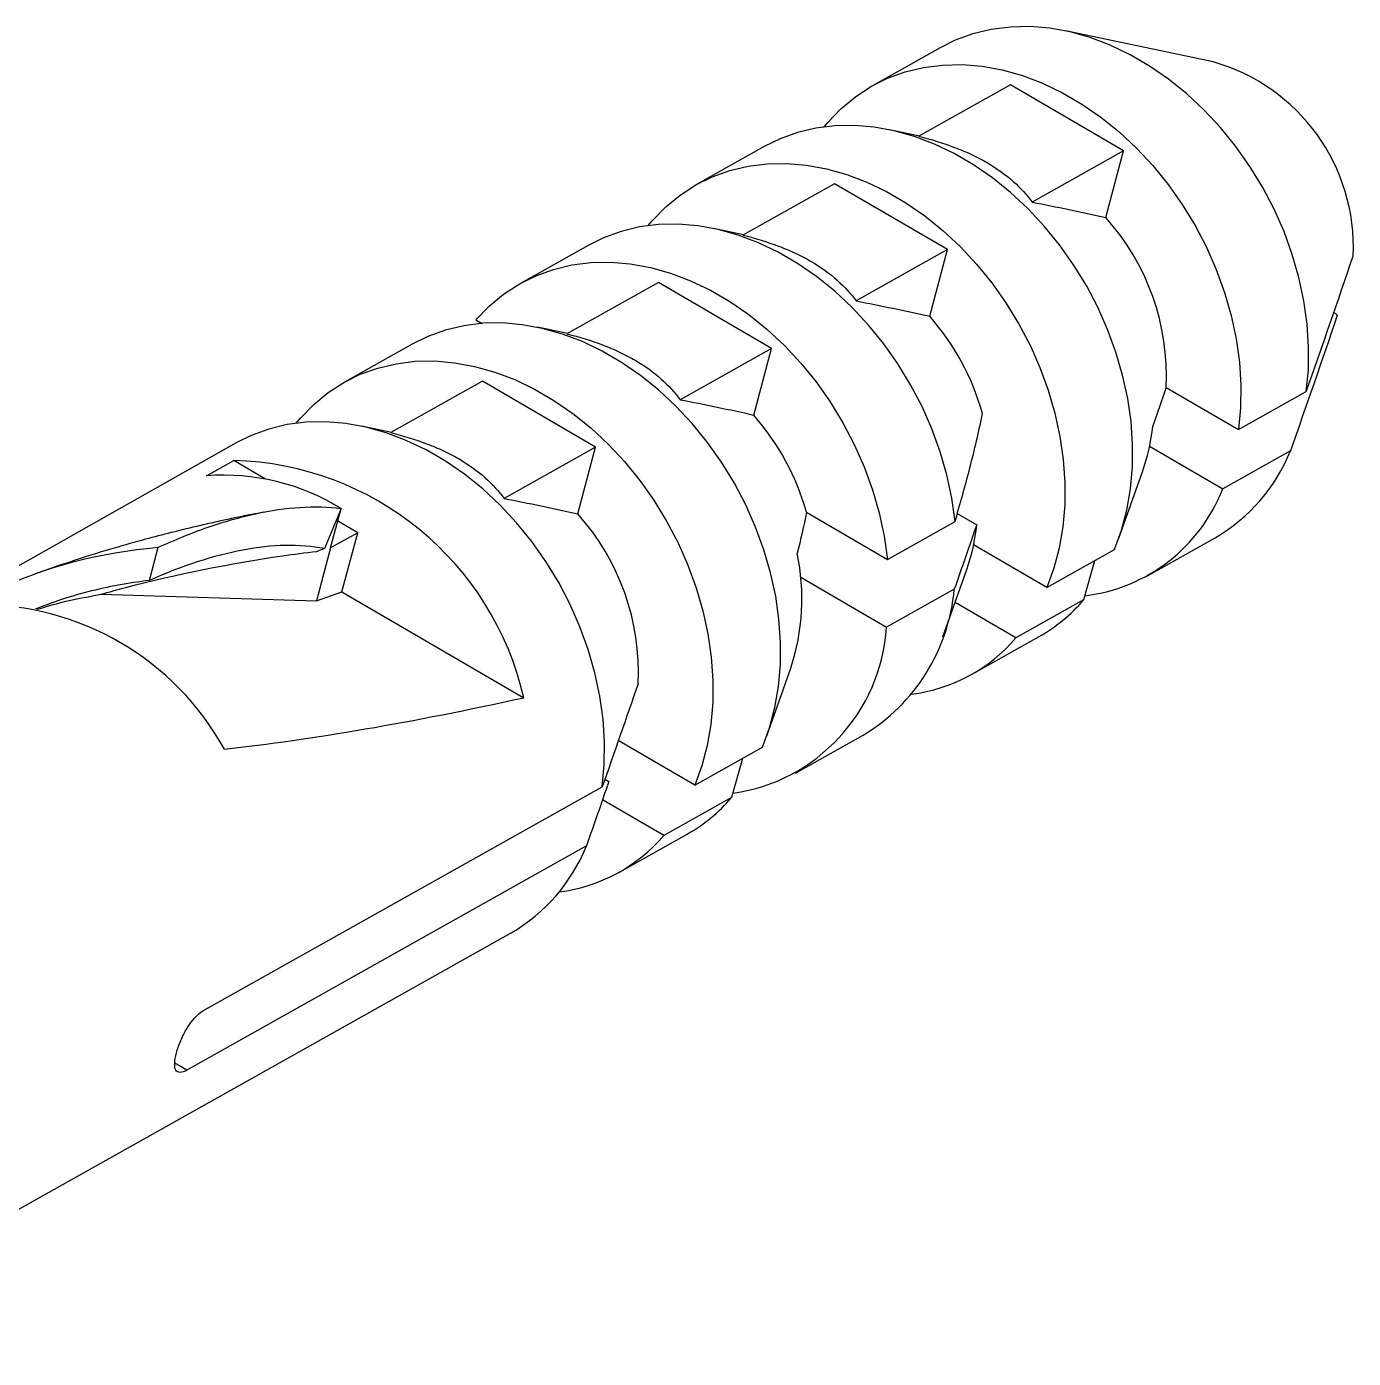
# Model space of a CAD drawing. Extents: x 7948 to 8542, y -4601 to -4181.
# Drawn here: x 8494.13 to 8499.98, y -4316.27 to -4310.4 of the extents above; entities that cross this region are included whole.
import ezdxf

# ---------------------------------------------------------------- set-up
doc = ezdxf.new("R2010")
doc.units = 0
doc.header["$LTSCALE"] = 7
doc.header["$MEASUREMENT"] = 0
doc.layers.get('0').update_dxf_attribs({"color": 2, "linetype": 'CONTINUOUS'})

msp = doc.modelspace()

# ---------------------------------------------------------------- linework, layer by layer
at = {"color": 7, "linetype": 'Continuous'}
for p, q in [((8499.35869, -4310.55559), (8498.70754, -4310.41913)), ((8498.15444, -4310.49334), (8497.85588, -4310.66092)), ((8498.46439, -4310.65721), (8498.061, -4310.88363)), ((8498.9634, -4310.94769), (8498.46439, -4310.65721)), ((8498.06309, -4310.88246), (8497.93128, -4310.85483)), ((8497.37818, -4310.92905), (8497.07962, -4311.09662)), ((8498.9634, -4310.94769), (8498.56001, -4311.17411)), ((8498.88458, -4311.24187), (8498.9634, -4310.94769)), ((8497.68814, -4311.09292), (8497.28474, -4311.31934)), ((8498.18714, -4311.3834), (8497.68814, -4311.09292)), ((8497.28683, -4311.31816), (8497.15502, -4311.29054)), ((8496.60192, -4311.36475), (8496.30336, -4311.53233)), ((8498.18714, -4311.3834), (8497.78375, -4311.60982)), ((8498.10832, -4311.67757), (8498.18714, -4311.3834)), ((8496.91188, -4311.52862), (8496.50848, -4311.75504)), ((8497.41088, -4311.8191), (8496.91188, -4311.52862)), ((8499.89093, -4311.65968), (8499.90609, -4311.67249)), ((8496.10741, -4311.69345), (8496.13404, -4311.70895)), ((8496.51058, -4311.75387), (8496.37876, -4311.72625)), ((8495.82566, -4311.80046), (8495.5271, -4311.96804)), ((8497.41088, -4311.8191), (8497.00749, -4312.04552)), ((8497.33206, -4312.11328), (8497.41088, -4311.8191)), ((8496.13562, -4311.96433), (8495.73222, -4312.19075)), ((8496.63462, -4312.25481), (8496.13562, -4311.96433)), ((8499.1508, -4311.99139), (8499.47067, -4312.1776)), ((8499.47067, -4312.1776), (8499.76923, -4312.01002)), ((8495.73432, -4312.18958), (8495.6025, -4312.16195)), ((8495.0494, -4312.23616), (8491.81239, -4314.06415)), ((8496.63462, -4312.25481), (8496.23123, -4312.48123)), ((8496.5558, -4312.54898), (8496.63462, -4312.25481)), ((8499.07829, -4312.25067), (8499.40079, -4312.43841)), ((8494.91951, -4312.38104), (8495.03894, -4312.31401)), ((8495.17869, -4312.39536), (8495.03894, -4312.31401)), ((8499.69935, -4312.27083), (8499.40079, -4312.43841)), ((8498.9425, -4312.65643), (8499.04826, -4312.35864)), ((8495.51273, -4312.52537), (8495.43911, -4312.70224)), ((8495.46614, -4312.69924), (8495.51273, -4312.52537)), ((8497.56473, -4312.54178), (8497.92184, -4312.74967)), ((8498.22989, -4312.54772), (8498.31573, -4312.59769)), ((8495.58557, -4312.63221), (8495.4978, -4312.58112)), ((8497.92184, -4312.74967), (8498.2204, -4312.58209)), ((8495.58557, -4312.63221), (8495.46614, -4312.69924)), ((8495.51568, -4312.89302), (8495.58557, -4312.63221)), ((8499.06876, -4312.8218), (8499.36732, -4312.65422)), ((8494.66678, -4312.84251), (8494.70587, -4312.69661)), ((8495.46614, -4312.69924), (8495.40362, -4312.9326)), ((8498.62453, -4312.87411), (8498.30203, -4312.68638)), ((8498.62453, -4312.87411), (8498.92309, -4312.70653)), ((8498.16624, -4313.09214), (8498.27201, -4312.79435)), ((8498.83471, -4312.75614), (8498.78701, -4312.9288)), ((8494.20534, -4312.79886), (8494.16295, -4312.81324)), ((8497.53961, -4312.82865), (8497.91816, -4313.04901)), ((8494.45226, -4312.90384), (8495.40362, -4312.9326)), ((8495.40362, -4312.9326), (8495.51568, -4312.89302)), ((8495.51568, -4312.89302), (8496.31772, -4313.3599)), ((8498.21672, -4312.88143), (8497.91816, -4313.04901)), ((8498.48845, -4313.09638), (8498.22019, -4312.94023)), ((8498.78701, -4312.9288), (8498.48845, -4313.09638)), ((8498.2925, -4313.25751), (8498.59106, -4313.08993)), ((8497.38998, -4313.52784), (8497.49575, -4313.23005)), ((8497.07201, -4313.74552), (8496.73491, -4313.54929)), ((8497.51624, -4313.69321), (8497.8148, -4313.52563)), ((8497.07201, -4313.74552), (8497.37058, -4313.57794)), ((8497.28219, -4313.62755), (8497.23449, -4313.80021)), ((8496.67573, -4313.71966), (8496.69333, -4313.72991)), ((8494.90269, -4314.74156), (8496.6642, -4313.75284)), ((8496.93593, -4313.96779), (8496.66529, -4313.81025)), ((8497.23449, -4313.80021), (8496.93593, -4313.96779)), ((8496.73998, -4314.12892), (8497.03854, -4313.96134)), ((8496.59432, -4314.01365), (8494.83281, -4315.00237)), ((8492.9184, -4316.27393), (8496.26228, -4314.39704))]:
    msp.add_line(p, q, dxfattribs=at)
at = {"color": 8, "linetype": 'Continuous'}
msp.add_line((8494.83281, -4315.00237), (8494.77962, -4314.9714), dxfattribs=at)
at = {"color": 7, "linetype": 'Continuous', "flags": 128}
for points in [[(8499.76923, -4312.01002), (8499.7783, -4311.91311), (8499.77958, -4311.81361), (8499.77308, -4311.71228), (8499.75883, -4311.60988), (8499.73696, -4311.50721), (8499.70762, -4311.40505), (8499.67104, -4311.30418), (8499.62749, -4311.20537), (8499.57733, -4311.10938), (8499.52092, -4311.01694), (8499.45869, -4310.92876), (8499.39114, -4310.84551), (8499.31876, -4310.76783), (8499.24211, -4310.69631), (8499.16179, -4310.6315), (8499.0784, -4310.5739), (8498.99258, -4310.52394), (8498.90499, -4310.48201), (8498.8163, -4310.44843), (8498.72718, -4310.42346), (8498.63832, -4310.40728), (8498.5504, -4310.40002), (8498.46409, -4310.40174), (8498.38005, -4310.41242), (8498.29892, -4310.43198), (8498.22132, -4310.46028), (8498.15444, -4310.49334)], [(8497.64339, -4310.84194), (8497.65907, -4310.82305), (8497.71694, -4310.76263), (8497.78051, -4310.7097), (8497.84929, -4310.66466), (8497.92276, -4310.62786), (8498.00036, -4310.59956), (8498.08149, -4310.58), (8498.16553, -4310.56932), (8498.25184, -4310.5676), (8498.33976, -4310.57486), (8498.42862, -4310.59104), (8498.51774, -4310.61601), (8498.60643, -4310.64959), (8498.69402, -4310.69152), (8498.77984, -4310.74148), (8498.86323, -4310.79908), (8498.94355, -4310.86389), (8499.0202, -4310.93541), (8499.09257, -4311.01309), (8499.16013, -4311.09634), (8499.22236, -4311.18452), (8499.27877, -4311.27696), (8499.32893, -4311.37295), (8499.37247, -4311.47176), (8499.40905, -4311.57263), (8499.4384, -4311.67479), (8499.46027, -4311.77746), (8499.47452, -4311.87986), (8499.48102, -4311.98119), (8499.47974, -4312.08069), (8499.47067, -4312.1776)], [(8498.92309, -4312.70653), (8498.9541, -4312.6217), (8498.97776, -4312.53223), (8498.99389, -4312.4388), (8499.00238, -4312.34212), (8499.00314, -4312.24291), (8498.99619, -4312.14193), (8498.98157, -4312.03995), (8498.95939, -4311.93774), (8498.92983, -4311.83607), (8498.8931, -4311.73572), (8498.84948, -4311.63744), (8498.79931, -4311.54198), (8498.74296, -4311.45006), (8498.68086, -4311.36239), (8498.61349, -4311.27962), (8498.54135, -4311.20238), (8498.46499, -4311.13126), (8498.38499, -4311.0668), (8498.30195, -4311.00948), (8498.21651, -4310.95975), (8498.12931, -4310.91797), (8498.04102, -4310.88446), (8497.95229, -4310.85948), (8497.86382, -4310.84322), (8497.77625, -4310.8358), (8497.69027, -4310.83727), (8497.60652, -4310.84763), (8497.52563, -4310.8668), (8497.44823, -4310.89463), (8497.37818, -4310.92905)], [(8496.86713, -4311.27765), (8496.88607, -4311.25497), (8496.94403, -4311.19523), (8497.0076, -4311.14294), (8497.07632, -4311.09849), (8497.14966, -4311.06221), (8497.22707, -4311.03438), (8497.30796, -4311.01521), (8497.39171, -4311.00485), (8497.47769, -4311.00338), (8497.56525, -4311.0108), (8497.65373, -4311.02706), (8497.74246, -4311.05204), (8497.83075, -4311.08555), (8497.91795, -4311.12733), (8498.00339, -4311.17706), (8498.08643, -4311.23438), (8498.16643, -4311.29884), (8498.24279, -4311.36996), (8498.31493, -4311.4472), (8498.3823, -4311.52997), (8498.4444, -4311.61764), (8498.50075, -4311.70956), (8498.55092, -4311.80502), (8498.59453, -4311.90329), (8498.63127, -4312.00365), (8498.66083, -4312.10532), (8498.68301, -4312.20753), (8498.69763, -4312.30951), (8498.70458, -4312.41049), (8498.70381, -4312.50969), (8498.69533, -4312.60638), (8498.6792, -4312.69981), (8498.65554, -4312.78928), (8498.62453, -4312.87411)], [(8498.2204, -4312.58209), (8498.20605, -4312.4798), (8498.1841, -4312.37725), (8498.15469, -4312.27522), (8498.11807, -4312.17449), (8498.07451, -4312.07582), (8498.02434, -4311.97997), (8497.96795, -4311.88767), (8497.90576, -4311.79962), (8497.83825, -4311.7165), (8497.76594, -4311.63893), (8497.68937, -4311.56752), (8497.60913, -4311.5028), (8497.52583, -4311.44528), (8497.44011, -4311.39538), (8497.35263, -4311.35349), (8497.26404, -4311.31993), (8497.17503, -4311.29495), (8497.08627, -4311.27875), (8496.99844, -4311.27145), (8496.91222, -4311.27311), (8496.82825, -4311.2837), (8496.74719, -4311.30316), (8496.66964, -4311.33133), (8496.60192, -4311.36475)], [(8496.10741, -4311.69345), (8496.16531, -4311.63322), (8496.22888, -4311.58046), (8496.29764, -4311.53557), (8496.37108, -4311.49891), (8496.44863, -4311.47074), (8496.52969, -4311.45128), (8496.61366, -4311.44068), (8496.69988, -4311.43903), (8496.78771, -4311.44633), (8496.87647, -4311.46253), (8496.96548, -4311.48751), (8497.05407, -4311.52107), (8497.14155, -4311.56296), (8497.22727, -4311.61286), (8497.31057, -4311.67038), (8497.39081, -4311.7351), (8497.46737, -4311.80651), (8497.53969, -4311.88408), (8497.6072, -4311.9672), (8497.66939, -4312.05525), (8497.72578, -4312.14755), (8497.77595, -4312.2434), (8497.81951, -4312.34207), (8497.85613, -4312.4428), (8497.88553, -4312.54483), (8497.90749, -4312.64738), (8497.92184, -4312.74967)], [(8497.37058, -4313.57794), (8497.40158, -4313.49312), (8497.42524, -4313.40365), (8497.44138, -4313.31021), (8497.44986, -4313.21353), (8497.45063, -4313.11432), (8497.44367, -4313.01334), (8497.42905, -4312.91136), (8497.40688, -4312.80915), (8497.37731, -4312.70748), (8497.34058, -4312.60713), (8497.29696, -4312.50885), (8497.24679, -4312.41339), (8497.19044, -4312.32148), (8497.12835, -4312.2338), (8497.06097, -4312.15103), (8496.98883, -4312.07379), (8496.91247, -4312.00268), (8496.83247, -4311.93821), (8496.74944, -4311.8809), (8496.66399, -4311.83116), (8496.5768, -4311.78938), (8496.4885, -4311.75587), (8496.39978, -4311.73089), (8496.3113, -4311.71463), (8496.22374, -4311.70721), (8496.13775, -4311.70868), (8496.054, -4311.71904), (8495.97311, -4311.73821), (8495.89571, -4311.76604), (8495.82566, -4311.80046)], [(8495.31461, -4312.14906), (8495.33356, -4312.12638), (8495.39151, -4312.06664), (8495.45509, -4312.01435), (8495.52381, -4311.9699), (8495.59715, -4311.93362), (8495.67455, -4311.90579), (8495.75544, -4311.88662), (8495.83919, -4311.87626), (8495.92518, -4311.87479), (8496.01274, -4311.88221), (8496.10122, -4311.89847), (8496.18994, -4311.92345), (8496.27823, -4311.95696), (8496.36543, -4311.99874), (8496.45088, -4312.04847), (8496.53391, -4312.10579), (8496.61391, -4312.17025), (8496.69027, -4312.24137), (8496.76241, -4312.31861), (8496.82979, -4312.40138), (8496.89188, -4312.48905), (8496.94823, -4312.58097), (8496.9984, -4312.67643), (8497.04202, -4312.77471), (8497.07875, -4312.87506), (8497.10831, -4312.97673), (8497.13049, -4313.07894), (8497.14511, -4313.18092), (8497.15207, -4313.2819), (8497.1513, -4313.38111), (8497.14282, -4313.47779), (8497.12668, -4313.57122), (8497.10302, -4313.66069), (8497.07201, -4313.74552)], [(8496.6642, -4313.75284), (8496.67327, -4313.65594), (8496.67455, -4313.55644), (8496.66804, -4313.4551), (8496.6538, -4313.35271), (8496.63192, -4313.25004), (8496.60258, -4313.14788), (8496.566, -4313.047), (8496.52246, -4312.9482), (8496.47229, -4312.8522), (8496.41588, -4312.75976), (8496.35366, -4312.67158), (8496.2861, -4312.58833), (8496.21372, -4312.51065), (8496.13708, -4312.43913), (8496.05675, -4312.37432), (8495.97336, -4312.31672), (8495.88755, -4312.26676), (8495.79996, -4312.22483), (8495.71126, -4312.19126), (8495.62215, -4312.16628), (8495.53329, -4312.1501), (8495.44537, -4312.14285), (8495.35906, -4312.14456), (8495.27502, -4312.15524), (8495.19389, -4312.17481), (8495.11629, -4312.2031), (8495.0494, -4312.23616)]]:
    msp.add_lwpolyline(points, dxfattribs=at)
at = {"color": 7, "linetype": 'Continuous'}
for centre, radius, start, end in [((8499.1281, -4311.37245), 0.84879, 357.351076, 74.236197), ((8498.11199, -4311.93832), 1.04017, 357.075455, 42.033392), ((8497.2856, -4312.4017), 1.096, 15.648195, 41.353386), ((8496.50934, -4312.83741), 1.096, 15.648195, 41.353386), ((8498.24509, -4312.07689), 0.85116, 340.669501, 354.262474), ((8495.00521, -4313.65996), 1.34637, 12.877186, 88.564717), ((8498.97759, -4311.98123), 0.77769, 300.074881, 338.137497), ((8494.99287, -4313.37077), 0.99245, 58.411535, 94.239171), ((8498.70328, -4312.16724), 0.74837, 276.938324, 338.755374), ((8495.78321, -4313.24544), 1.04017, 357.075455, 42.033392), ((8497.46968, -4312.51279), 0.8503, 340.662615, 354.26936), ((8496.56403, -4312.92341), 0.98089, 341.782935, 11.787256), ((8497.37983, -4312.80678), 0.84021, 301.177587, 354.902393), ((8493.92231, -4314.17728), 1.22661, 28.754394, 90.83658), ((8498.2346, -4312.45672), 0.72664, 299.376821, 319.482878), ((8497.12755, -4312.99745), 0.79228, 278.277439, 356.268746), ((8497.93687, -4312.62415), 0.72612, 277.153832, 319.431478), ((8496.68209, -4313.32813), 0.72664, 299.376821, 319.482878), ((8496.38435, -4313.49556), 0.72612, 277.153832, 319.431478), ((8495.87256, -4313.72405), 0.77769, 300.074881, 338.137497)]:
    msp.add_arc(centre, radius, start, end, dxfattribs=at)
msp.add_ellipse((8497.92889, -4312.04077), major_axis=(4.29334, 1.36076), ratio=0.189488, start_param=3.9025809, end_param=4.2684421, dxfattribs=at)
for points, knots in [([(8498.061, -4310.88363), (8498.11484, -4310.89724), (8498.16749, -4310.91322), (8498.2439, -4310.9422), (8498.26911, -4310.9528), (8498.31701, -4310.97527), (8498.33984, -4310.98719), (8498.40492, -4311.02503), (8498.44409, -4311.0535), (8498.50981, -4311.11232), (8498.53715, -4311.14305), (8498.56001, -4311.17411)], [0, 0, 0, 0, 0.25, 0.25, 0.375, 0.375, 0.5, 0.5, 0.75, 0.75, 1, 1, 1, 1]), ([(8497.28474, -4311.31934), (8497.33859, -4311.33295), (8497.39123, -4311.34892), (8497.46765, -4311.37791), (8497.49285, -4311.3885), (8497.54075, -4311.41098), (8497.56358, -4311.4229), (8497.62866, -4311.46073), (8497.66783, -4311.48921), (8497.73355, -4311.54802), (8497.76089, -4311.57876), (8497.78375, -4311.60982)], [0, 0, 0, 0, 0.25, 0.25, 0.375, 0.375, 0.5, 0.5, 0.75, 0.75, 1, 1, 1, 1]), ([(8496.50848, -4311.75504), (8496.56233, -4311.76866), (8496.61497, -4311.78463), (8496.69139, -4311.81361), (8496.71659, -4311.82421), (8496.76449, -4311.84668), (8496.78733, -4311.8586), (8496.8524, -4311.89644), (8496.89158, -4311.92491), (8496.95729, -4311.98373), (8496.98463, -4312.01446), (8497.00749, -4312.04552)], [0, 0, 0, 0, 0.25, 0.25, 0.375, 0.375, 0.5, 0.5, 0.75, 0.75, 1, 1, 1, 1]), ([(8498.2204, -4312.58209), (8498.24325, -4312.50348), (8498.26529, -4312.42466), (8498.30627, -4312.2662), (8498.32532, -4312.18658), (8498.34098, -4312.10608)], [0, 0, 0, 0, 0.5, 0.5, 1, 1, 1, 1]), ([(8495.73222, -4312.19075), (8495.78607, -4312.20436), (8495.83872, -4312.22033), (8495.91513, -4312.24932), (8495.94034, -4312.25991), (8495.98823, -4312.28239), (8496.01107, -4312.29431), (8496.07615, -4312.33214), (8496.11532, -4312.36062), (8496.18104, -4312.41943), (8496.20837, -4312.45017), (8496.23123, -4312.48123)], [0, 0, 0, 0, 0.25, 0.25, 0.375, 0.375, 0.5, 0.5, 0.75, 0.75, 1, 1, 1, 1]), ([(8495.16961, -4312.54173), (8495.15195, -4312.54506), (8495.11266, -4312.55246), (8495.05234, -4312.56496), (8494.98719, -4312.57886), (8494.91973, -4312.59396), (8494.84441, -4312.61156), (8494.754, -4312.63379), (8494.64118, -4312.66323), (8494.50279, -4312.70228), (8494.35711, -4312.74646), (8494.25812, -4312.78067), (8494.21337, -4312.79614)], [0, 0, 0, 0, 0.0552878, 0.1230318, 0.1889403, 0.2594414, 0.3344173, 0.424952, 0.5428002, 0.6880779, 0.8589527, 1, 1, 1, 1]), ([(8494.70587, -4312.69661), (8494.78073, -4312.66249), (8494.85402, -4312.63286), (8494.99723, -4312.58326), (8495.0673, -4312.56326), (8495.27043, -4312.51913), (8495.3968, -4312.51033), (8495.5127, -4312.52544)], [0, 0, 0, 0, 0.25, 0.25, 0.5, 0.5, 1, 1, 1, 1]), ([(8494.45226, -4312.90383), (8494.48904, -4312.89344), (8494.749, -4312.82276), (8495.07234, -4312.75741), (8495.35465, -4312.72034), (8495.405, -4312.71436)], [-1.96851656, -1.96851656, -1.96851656, -1.96851656, -1.92071189, -1.63339702, -1.57077837, -1.57077837, -1.57077837, -1.57077837]), ([(8495.43906, -4312.70233), (8495.38449, -4312.69166), (8495.32702, -4312.68721), (8495.20677, -4312.68968), (8495.14383, -4312.69661), (8494.94902, -4312.73325), (8494.81133, -4312.77866), (8494.66678, -4312.84251)], [0, 0, 0, 0, 0.25, 0.25, 0.5, 0.5, 1, 1, 1, 1]), ([(8494.66678, -4312.84251), (8494.62097, -4312.84884), (8494.52923, -4312.86153), (8494.39489, -4312.89217), (8494.27295, -4312.92716), (8494.19774, -4312.95633), (8494.16506, -4312.96901)], [0, 0, 0, 0, 0.2637506, 0.5282472, 0.7949998, 1, 1, 1, 1]), ([(8494.17135, -4312.97004), (8494.209, -4312.95882), (8494.29643, -4312.93277), (8494.39572, -4312.91433), (8494.45225, -4312.90383)], [0, 0, 0, 0, 0.4306265, 1, 1, 1, 1]), ([(8494.83281, -4315.00237), (8494.82097, -4315.00901), (8494.81069, -4315.01239), (8494.794, -4315.01233), (8494.7877, -4315.00883), (8494.77571, -4314.98852), (8494.7769, -4314.96135), (8494.79076, -4314.90963), (8494.7972, -4314.89116), (8494.81317, -4314.8537), (8494.82266, -4314.83491), (8494.85394, -4314.78318), (8494.87901, -4314.75485), (8494.90269, -4314.74156)], [0, 0, 0, 0, 0.125, 0.125, 0.25, 0.25, 0.5, 0.5, 0.625, 0.625, 0.75, 0.75, 1, 1, 1, 1])]:
    msp.add_open_spline(points, degree=3, knots=knots, dxfattribs=at)
for points in [[(8498.56001, -4311.17411), (8498.66895, -4311.19522), (8498.77748, -4311.21714), (8498.88458, -4311.24187)], [(8499.76923, -4312.01002), (8499.83908, -4311.81084), (8499.90871, -4311.6116), (8499.97598, -4311.41168)], [(8497.78375, -4311.60982), (8497.8927, -4311.63092), (8498.00122, -4311.65285), (8498.10832, -4311.67757)], [(8499.90609, -4311.67249), (8499.83883, -4311.87241), (8499.7692, -4312.07165), (8499.69935, -4312.27083)], [(8499.1508, -4311.99139), (8499.13131, -4312.04829), (8499.11169, -4312.10515), (8499.09198, -4312.16198)], [(8497.00749, -4312.04552), (8497.11644, -4312.06663), (8497.22497, -4312.08855), (8497.33206, -4312.11328)], [(8496.23123, -4312.48123), (8496.34018, -4312.50233), (8496.44871, -4312.52426), (8496.5558, -4312.54898)], [(8497.56473, -4312.54178), (8497.55289, -4312.60263), (8497.53907, -4312.66296), (8497.52423, -4312.72304)], [(8498.31573, -4312.59769), (8498.28291, -4312.69232), (8498.24987, -4312.78689), (8498.21672, -4312.88143)], [(8493.97921, -4312.88954), (8494.20355, -4312.78301), (8494.44904, -4312.71802), (8494.70587, -4312.69661)], [(8495.40504, -4312.71434), (8495.41638, -4312.71025), (8495.42774, -4312.70624), (8495.43913, -4312.70231)], [(8496.82202, -4313.29851), (8496.77009, -4313.45015), (8496.71726, -4313.60153), (8496.6642, -4313.75284)], [(8496.69333, -4313.72991), (8496.66051, -4313.82454), (8496.62747, -4313.91911), (8496.59432, -4314.01365)]]:
    msp.add_open_spline(points, degree=3, dxfattribs=at)

doc.saveas('drawing.dxf')
